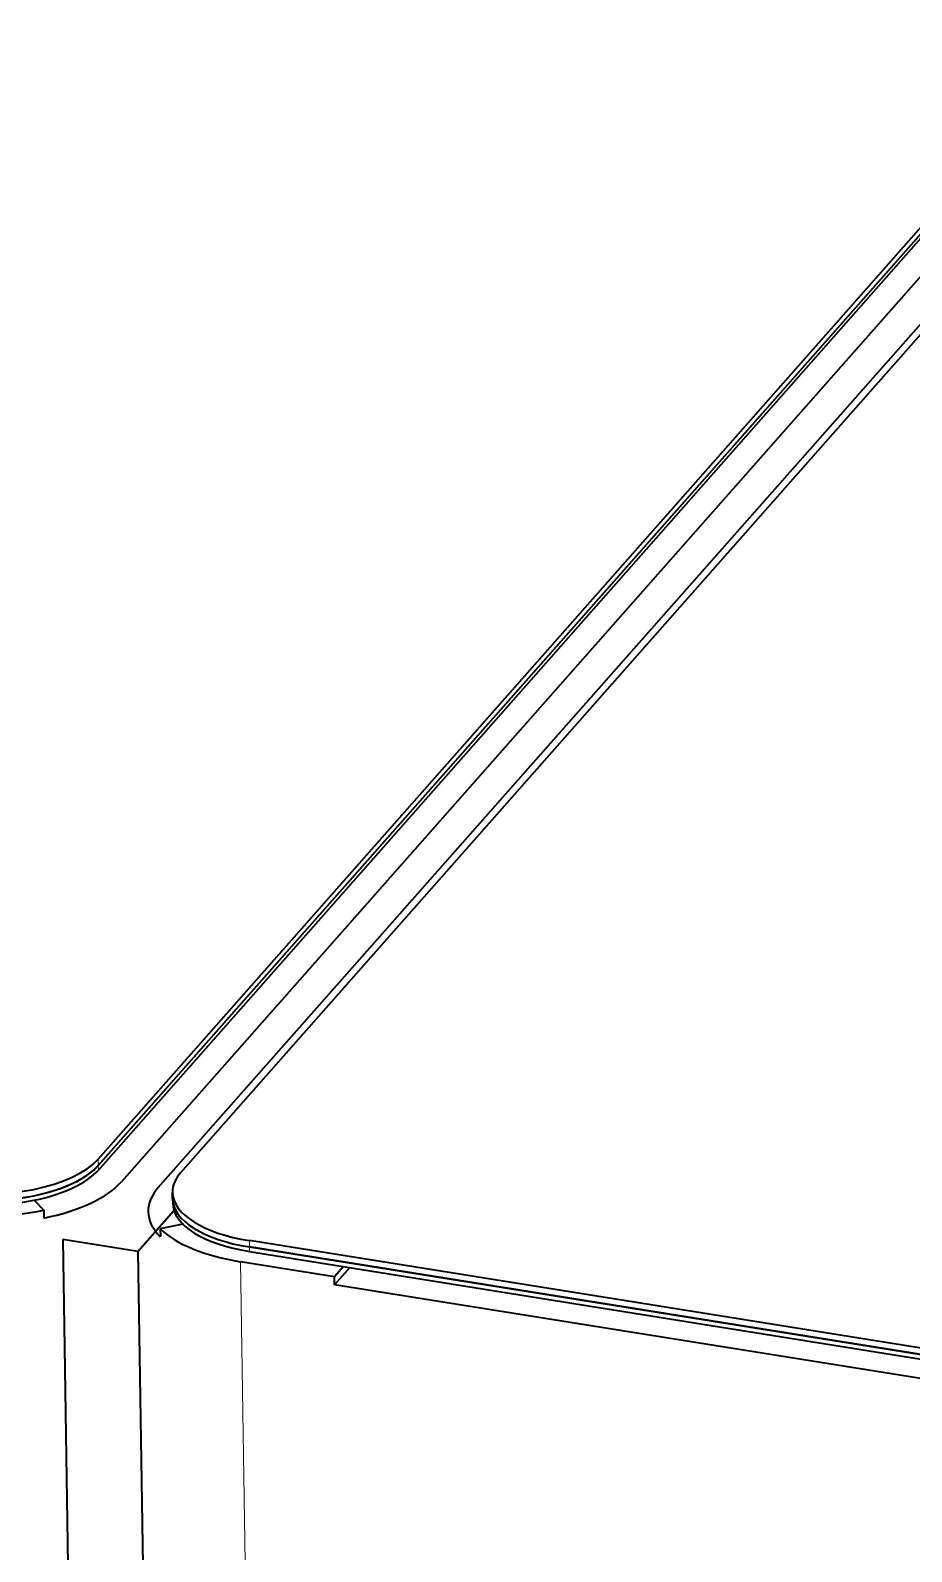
# Model space of a CAD drawing. Extents: x -1051 to 2563, y -231 to 775.
# Drawn here: x -330.21 to -308.39, y 523.58 to 561.27 of the extents above; entities that cross this region are included whole.
import ezdxf

# ---------------------------------------------------------------- set-up
doc = ezdxf.new("R2010")
doc.units = 0

msp = doc.modelspace()

# ---------------------------------------------------------------- linework, layer by layer
at = {"color": 7, "lineweight": 35}
for p, q in [((-267.644, 602.329), (-328.535, 533.303)), ((-267.642, 602.172), (-328.533, 533.146)), ((-328.533, 533.146), (-267.642, 602.172)), ((-328.531, 533.034), (-267.64, 602.06)), ((-326.487, 532.975), (-265.597, 602.001)), ((-267.069, 601.772), (-327.96, 532.746)), ((-327.048, 532.599), (-266.157, 601.625)), ((-329.413, 531.314), (-328.987, 504.155)), ((-327.552, 531.016), (-327.126, 503.857)), ((-281.514, 524.351), (-324.792, 531.285)), ((-281.511, 524.194), (-324.789, 531.128)), ((-324.789, 531.128), (-281.511, 524.194)), ((-324.788, 531.016), (-281.51, 524.082))]:
    msp.add_line(p, q, dxfattribs=at)
at = {"color": 7, "lineweight": 13, "ltscale": 0.003928}
msp.add_line((-328.533, 533.146), (-328.535, 533.303), dxfattribs=at)
at = {"color": 7, "lineweight": 13, "ltscale": 0.002806}
msp.add_line((-328.533, 533.146), (-328.531, 533.034), dxfattribs=at)
at = {"color": 7, "lineweight": 35, "ltscale": 0.008604}
msp.add_line((-330.124, 532.286), (-329.881, 532.043), dxfattribs=at)
at = {"color": 7, "lineweight": 35, "ltscale": 0.003928}
msp.add_line((-326.693, 532.324), (-326.695, 532.481), dxfattribs=at)
at = {"color": 7, "lineweight": 35, "ltscale": 0.002806}
msp.add_line((-326.693, 532.324), (-326.691, 532.212), dxfattribs=at)
at = {"color": 7, "lineweight": 35, "ltscale": 0.00494}
msp.add_line((-329.881, 532.043), (-329.878, 531.846), dxfattribs=at)
at = {"color": 7, "lineweight": 35, "ltscale": 0.033742}
msp.add_line((-327.552, 531.016), (-326.659, 532.028), dxfattribs=at)
at = {"color": 7, "lineweight": 35, "ltscale": 0.014266}
msp.add_line((-326.441, 531.696), (-327, 531.581), dxfattribs=at)
at = {"color": 7, "lineweight": 35, "ltscale": 0.004938}
for p, q in [((-327, 531.581), (-326.996, 531.384)), ((-322.681, 530.193), (-322.684, 530.39))]:
    msp.add_line(p, q, dxfattribs=at)
at = {"color": 7, "lineweight": 35, "ltscale": 0.047129}
msp.add_line((-327.552, 531.016), (-329.413, 531.314), dxfattribs=at)
at = {"color": 7, "lineweight": 13, "ltscale": 0.00393}
msp.add_line((-324.789, 531.128), (-324.792, 531.285), dxfattribs=at)
at = {"color": 7, "lineweight": 13, "ltscale": 0.002805}
msp.add_line((-324.789, 531.128), (-324.788, 531.016), dxfattribs=at)
at = {"color": 7, "lineweight": 13}
msp.add_line((-325.011, 530.763), (-323.026, 404.265), dxfattribs=at)
at = {"color": 7, "lineweight": 35, "ltscale": 0.058911}
msp.add_line((-322.684, 530.39), (-325.011, 530.763), dxfattribs=at)
at = {"color": 7, "lineweight": 35, "ltscale": 0.008425}
msp.add_line((-322.461, 530.643), (-322.684, 530.39), dxfattribs=at)
at = {"color": 7, "lineweight": 35, "ltscale": 0.01418}
msp.add_line((-322.305, 530.618), (-322.681, 530.193), dxfattribs=at)
at = {"color": 7, "lineweight": 35, "ltscale": 0.370102}
msp.add_line((-308.063, 527.851), (-322.681, 530.193), dxfattribs=at)
at = {"color": 7, "lineweight": 35}
for centre, major_axis, start_param, end_param in [((-331.327, 533.751), (3, 0.047), 4.331287, 5.902083), ((-331.325, 533.594), (3, 0.047), 4.331287, 5.902083), ((-331.325, 533.594), (-3, -0.047), 1.189694, 2.760491), ((-331.323, 533.481), (-3, -0.047), 1.189694, 2.760491), ((-323.695, 532.528), (3, 0.047), 2.760491, 3.141531), ((-331.32, 533.284), (-3.61, -0.057), 1.974895, 2.760491), ((-323.688, 532.061), (-3.61, -0.057), 5.902083, 6.283123), ((-323.695, 532.528), (3, 0.047), 3.141531, 4.331287), ((-323.693, 532.371), (3, 0.047), 3.141531, 4.331287), ((-323.693, 532.371), (-3, -0.047), 6.283123, 7.47288), ((-323.691, 532.259), (-3, -0.047), 6.283123, 7.47288), ((-331.323, 533.481), (-3.61, -0.057), 1.189694, 1.974895), ((-323.688, 532.061), (-3.61, -0.057), 6.283123, 6.687679), ((-323.691, 532.259), (-3.61, -0.057), 0.404493, 1.189694)]:
    msp.add_ellipse(centre, major_axis=major_axis, ratio=0.440114, start_param=start_param, end_param=end_param, dxfattribs=at)

doc.saveas('drawing.dxf')
